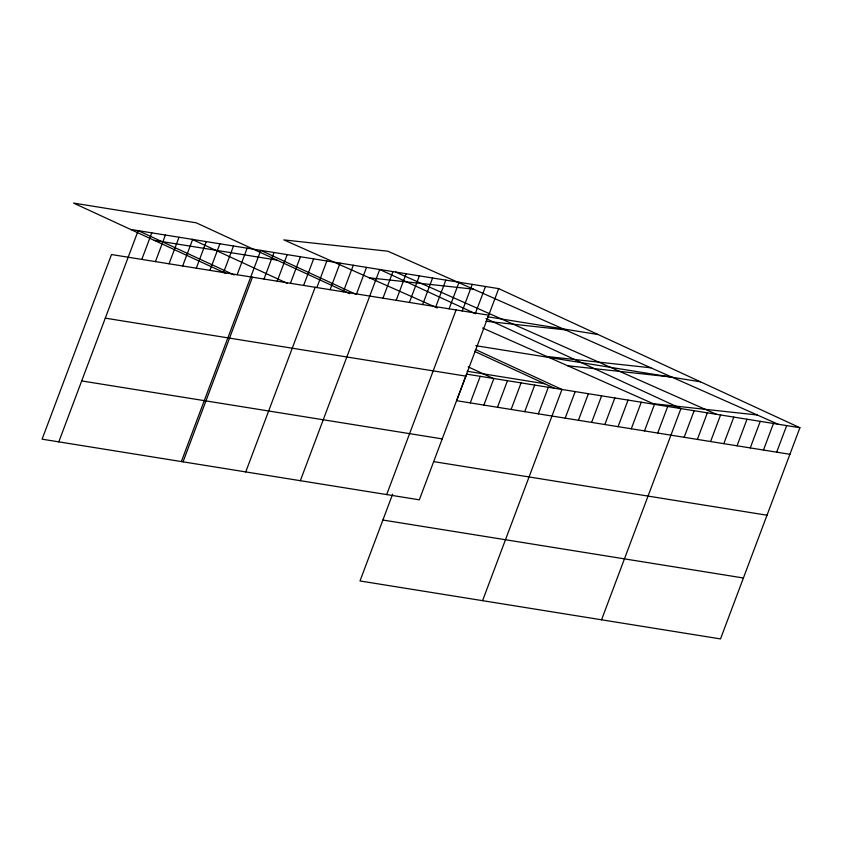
<?xml version="1.0" encoding="UTF-8"?>
<svg xmlns="http://www.w3.org/2000/svg" width="842" height="842" viewBox="0 0 842 842"><rect width="100%" height="100%" fill="white"/><g stroke="black" fill="none" stroke-linecap="round" stroke-linejoin="round"><path stroke-width="1.26" d="M58.793 441.861L138.172 230.655L234.065 274.934M141.814 259.41L151.792 232.845M155.433 261.599L165.411 235.034M169.053 263.788L179.03 237.223M182.672 265.977L192.66 239.412M196.291 268.166L206.279 241.601M209.911 270.356L219.899 243.791M223.53 272.555L233.518 245.98M237.149 274.745L247.138 248.169M181.367 461.563L260.757 250.369L355.471 294.111M183.04 461.837L252.442 277.197M263.988 279.06L273.976 252.484M277.207 281.186L287.196 254.61M290.427 283.312L300.415 256.736M303.646 285.427L313.634 258.862M245.748 471.92L315.15 287.28M316.866 287.554L326.854 260.988M330.085 289.68L340.073 263.114M343.304 291.806L353.293 265.241M356.524 293.932L366.512 267.367M300.341 480.698L379.721 269.493L475.614 313.771M382.963 298.184L392.94 271.619M396.182 300.31L406.16 273.745M409.401 302.436L419.379 275.871M422.621 304.562L432.599 277.997M435.84 306.688L445.818 280.123M449.06 308.814L459.037 282.249M386.688 494.58L456.09 309.94M392.614 494.18L359.997 580.959L720.51 638.92L799.9 427.725L498.696 288.627L130.626 229.445M462.279 310.94L472.257 284.375M475.498 313.066L485.476 286.501M498.696 288.627L419.316 499.822L42.1 439.177L111.502 254.537L488.718 315.192M470.246 402.886L480.235 376.321M483.866 405.076L493.854 378.511M497.496 407.265L507.473 380.7M511.115 409.454L521.093 382.889M524.734 411.654L534.712 385.078M538.354 413.843L548.331 387.278M482.571 600.662L561.951 389.467L475.425 349.504M565.192 418.158L575.17 391.593M578.412 420.284L588.39 393.709M591.631 422.41L601.609 395.835M604.851 424.526L614.828 397.961M618.07 426.652L628.048 400.087M631.289 428.778L641.267 402.213M644.509 430.904L654.487 404.339M657.718 433.03L667.706 406.465M601.546 619.796L680.925 408.591L485.95 318.55M684.157 437.282L694.145 410.717M697.376 439.408L707.364 412.843M710.595 441.534L720.584 414.969M723.815 443.66L733.803 417.095M737.034 445.786L747.022 419.221M750.254 447.912L760.242 421.347M763.473 450.038L773.461 423.473M776.692 452.165L786.681 425.599M369.375 277.828L473.446 289.143M485.929 321.234L565.277 329.864M546.774 356.482L650.845 367.807M567.645 365.744L671.716 377.058M653.203 403.676L757.284 414.99M154.254 240.349L276.913 260.073M487.539 316.75L598.094 334.527M475.783 345.683L700.502 381.815M467.173 371.259L544.648 383.72M799.9 427.725L466.615 374.132L456.627 400.697L789.912 454.291M105.292 318.15L465.815 376.121M81.695 380.931L442.218 438.892M433.725 461.627L767.009 515.22M382.889 520.03L743.412 577.991M778.071 424.21L387.888 251.211L283.817 239.896L437.324 307.962M395.603 272.05L716.447 414.306M482.603 328.033L654.823 404.392M349.725 293.7L196.197 222.804L73.538 203.08L225.867 273.429M474.614 351.377L554.489 388.267M191.955 239.307L287.196 283.291M468.163 366.859L493.159 378.405"/></g></svg>
